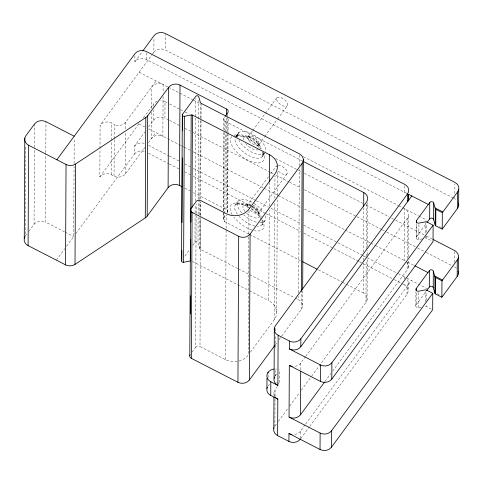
<?xml version="1.0" encoding="UTF-8"?>
<svg xmlns="http://www.w3.org/2000/svg" width="483" height="483" viewBox="0 0 483 483"><rect width="100%" height="100%" fill="white"/><g stroke="black" fill="none" stroke-linecap="round" stroke-linejoin="round"><path stroke-width="0.36" stroke-dasharray="2.42 1.81" d="M25.84 147.043L25.37 236.084L27.108 233.73M28.841 231.375L34.045 224.305L34.444 148.094M34.45 147.339L34.571 123.944M64.493 231.846L45.444 222.047L45.8 153.383M45.807 152.628L45.97 121.692M66.576 246.239L73.688 236.573L74.056 166.4M74.074 163.381L74.201 139.231M144.858 147.49L125.459 173.838A8.289 6.919 0.3 0 1 114.06 176.096L111.235 174.641A8.289 6.919 0.3 0 0 99.836 176.899L99.981 149.187M99.987 148.438L100.108 125.218L152.085 54.627M111.235 174.641L111.41 140.939M111.416 140.191L111.507 122.96A8.289 6.919 0.3 0 0 100.108 125.218M114.06 176.096L114.248 139.394M114.254 138.645L114.326 124.415L111.507 122.96M125.459 173.838L125.677 131.895M125.689 128.901L125.725 122.157L156.081 80.933M75.922 233.543L134.395 154.131L134.437 146.21L145.027 131.829M406.674 193.327L146.277 59.427A8.289 6.919 0.3 0 0 134.884 61.685L134.914 55.207M146.277 59.427L146.319 52.23M151.614 112.291L151.475 138.506A8.289 6.919 0.3 0 1 162.874 136.248L163.079 96.552M151.632 108.542L151.747 86.825A8.289 6.919 0.3 0 1 163.139 84.567L163.097 92.808M148.601 126.975L153.516 120.303L153.57 109.852M153.594 106.115L153.606 103.881A8.289 6.919 0.3 0 1 157.126 101.249M152.531 54.018L153.872 52.2L153.95 38.012M168.935 120.11L164.914 118.045L165.005 101.623A8.289 6.919 0.3 0 0 160.428 100.591M453.477 198.133L165.271 49.942L165.355 34.263M192.759 245.316L194.957 242.339L195.096 214.965M195.108 212.858L195.15 204.436M195.174 200.928L195.706 98.466M191.968 352.167L195.44 347.452L196.14 214.108M196.14 213.408L196.189 204.285M237.66 268.494L200.36 249.313A1.66 1.383 0.3 0 1 199.612 248.455L197.982 242.744L198.127 214.905M198.127 214.15L198.205 199.853M198.205 199.099L198.724 100.53M199.612 248.455L199.775 217.573M199.793 214.766L199.865 200.028M199.871 199.328L200.294 118.619M200.3 117.918L200.367 104.582M200.36 249.313L200.53 216.203M200.536 215.454L200.608 201.906M200.62 198.899L201.043 119.138M201.043 118.383L201.121 103.338M248.836 236.972L248.22 355.108A16.573 13.838 0.3 0 1 225.422 359.624L199.998 346.553L200.668 218.823M200.686 215.309L200.759 201.979M223.285 218.89L223.327 211.512M223.327 210.775L223.738 132.553M223.756 129.601L223.81 118.534M248.89 234.11L224.818 221.733A3.315 2.765 0.3 0 1 223.726 217.924L223.756 211.886M223.762 211.131L224.178 131.147M224.184 130.392L224.251 117.562A3.315 2.765 0.3 0 0 225.344 121.372L225.283 132.692M224.818 221.733L224.855 214.186M224.861 213.432L225.277 133.447M227.698 116.626L227.197 213.214A3.315 2.765 0.3 0 0 226.104 209.405L226.497 133.948M226.503 133.193L226.581 118.1M225.422 359.624L226.177 215.05M227.704 115.872L227.722 112.853M227.638 212.242L228.042 134.757M228.042 134.02L228.127 118.522M248.854 233.959L248.98 209.133M268.071 377.41L268.089 373.993M250.423 352.113L274.235 319.776A16.573 13.838 0.3 0 0 268.783 300.734L269.254 210.437M269.279 205.927L269.405 182.598M274.235 319.776L274.851 202.57M274.869 198.362L274.99 175.903M273.97 395.529L273.988 392.021M274.537 426.634A8.289 6.919 0.3 0 1 274.899 426.091L275.038 399.278M275.056 396.301L275.087 389.6L277.26 386.654M274.803 376.456A8.289 6.919 0.3 0 1 275.159 375.913L275.189 370.666M275.31 347.452L275.376 334.719M275.395 330.976L275.419 327.233M276.681 312.145L277.272 199.28M277.29 195.512L277.417 171.435M281.8 335.945L301.368 309.374A8.289 6.919 0.3 0 0 298.645 299.852L298.663 296.345M298.681 292.831L299.327 169.316M299.345 165.802L299.4 155.278M300.323 438.443L300.366 431.247L305.274 424.581M300.686 369.887L300.722 363.144L305.184 357.082M301.368 309.374L301.464 291.309M302.587 305.558L302.666 290.585M311.529 376.348L365.957 302.424A8.289 6.919 0.3 0 0 363.234 292.903L363.385 263.476M363.403 260.458L363.427 255.93M363.445 252.156L363.681 207.636M365.957 302.424L366.18 260.168M366.199 256.395L366.217 252.621M366.241 248.848L366.482 202.818M367.056 300.003L367.273 258.677M367.297 254.988L367.315 250.562M367.34 246.867L367.569 202.594M309.694 426.435L406.994 294.298A8.289 6.919 0.3 0 0 404.265 284.777L404.277 282.615M404.295 279.017L404.307 276.862A8.289 6.919 0.3 0 1 404.923 277.212M405.014 260.79A8.289 6.919 0.3 0 0 404.392 260.44L404.663 208.759A8.289 6.919 0.3 0 1 407.392 218.28L407.181 258.725M404.784 185.858L404.748 192.337A8.289 6.919 0.3 0 1 406.529 193.562M406.994 294.298L407.036 286.383A8.289 6.919 0.3 0 0 407.066 279.186M332.582 371.179L407.121 269.955L407.163 261.72M408.22 267.534L408.256 260.355M408.274 256.769L408.491 215.853M415.833 305.944L415.911 291.762M416.189 237.841L416.268 223.659M421.224 307.091L418.489 307.629A2.155 1.799 0.3 0 1 416.243 306.934A2.155 1.799 0.3 0 1 416.153 304.936L416.219 292.245M422.263 238.85L418.846 239.526A2.155 1.799 0.3 0 1 416.6 238.831A2.155 1.799 0.3 0 1 416.509 236.833L416.575 224.142M418.489 307.629L418.568 292.233M418.846 239.526L418.924 224.13M425.354 301.797L425.408 291.346M425.692 236.682L425.686 238.173A1.159 0.966 0.3 0 1 426.561 238.294L431.742 240.957M425.71 232.945L425.765 222.5M431.385 309.06L426.205 306.397L426.217 304.344M426.235 300.233L426.278 292.022M426.561 238.294L426.574 236.241M426.592 232.13L426.634 223.919M454.485 262.45L454.545 250.502M454.823 197.33L454.817 198.821A8.289 6.919 0.3 0 1 456.592 200.053M454.841 193.598L454.895 183.896M408.256 282.567L408.213 290.482M264.539 153.57L262.366 156.89L262.83 155.254L262.867 156.395L261.973 152.048M134.884 61.685L142.346 51.548M99.836 176.899L139.756 122.688M143.33 117.834L153.606 103.881M56.348 260.132L64.794 248.654M148.384 142.696L155.81 132.614M238.065 133.622L235.463 137.154L239.079 132.408L235.909 136.49A16.609 7.813 36.4 0 1 248.522 137.057A16.609 7.813 36.4 0 1 261.877 149.06M252.331 131.05L247.435 137.287L248.715 136.713L247.682 136.991L249.789 137.166L249.035 136.93L251.885 138.029L254.728 139.859L257.131 142.141L256.841 141.706L258.737 144.526L258.725 145.637L258.236 143.783L258.737 144.526L258.23 145.733L264.31 137.039M252.778 130.446L276.844 97.729M184.868 256.038L189.692 249.482M223.726 217.924L225.893 214.977M268.463 176.736L247.079 205.39L248.353 204.816L247.326 205.094L249.82 205.474M270.691 173.711L276.487 165.832A6.629 3.115 36.4 0 0 276.475 168.519M265.052 220.477L262.009 224.993L262.474 223.357L262.511 224.498L261.617 220.145M275.129 345.007L276.91 342.592M279.132 339.573L281.354 336.548M275.159 375.913L277.031 373.371M305.63 356.478L407.392 218.28M274.899 426.091L276.632 423.736M278.365 421.381L287.904 408.425M289.667 406.034L299.484 392.703M301.265 390.282L311.082 376.951M416.509 236.833L426.513 223.249M324.999 381.485L330.801 373.607M305.721 423.971L411.371 280.49M300.77 438.558L309.247 427.038M416.153 304.936L426.157 291.352M264.75 136.435L277.151 119.627M277.592 119.029L287.337 105.819A6.629 3.115 36.4 0 0 281.281 97.741A6.629 3.115 36.4 0 0 277.653 101.762A6.629 3.115 36.4 0 0 287.337 105.819M286.98 173.922L257.874 213.836L258.327 212.617L258.363 213.74L257.88 211.886L258.381 212.629L256.485 209.809L256.775 210.244L252.096 206.495M237.708 201.725L235.306 204.768L236.736 204.013L235.65 204.309L237.57 203.953L242.381 204.544L241.663 204.315L244.815 205.408L249.983 208.155M235.909 136.49L236.477 135.946L235.662 136.665M236.139 136.411L237.926 135.85L242.738 136.441L242.019 136.212C248.811 138.271 254.849 142.515 259.407 147.925M139.134 72.221L167.836 86.982M168.507 87.326L179.241 92.845M179.917 93.189L192.663 99.746M193.333 100.09L200.04 103.537M303.36 156.667L397.956 205.305M398.626 205.649L401.983 207.376M402.653 207.72L418.338 215.786M418.996 216.124L426.93 220.206M439.542 226.69L441.498 227.698M225.344 121.372L302.237 160.911M165.005 101.623L169.026 103.688M169.696 104.032L179.748 109.2M180.419 109.544L184.44 111.615M185.11 111.959L189.131 114.03M275.594 158.484L297.709 169.859M298.379 170.203L301.06 171.58M304.411 173.306L362.721 203.289M366.072 205.009L388.863 216.728M391.544 218.111L394.895 219.831M395.565 220.176L425.728 235.686M426.398 236.03L432.43 239.133M169.605 120.454L181.004 126.317M185.025 128.381L190.387 131.141M193.067 132.517L270.142 172.153M270.812 172.497L273.493 173.874M276.173 175.251L288.912 181.801M289.583 182.145L300.975 188.002M304.326 189.728L381.401 229.359M382.071 229.703L386.098 231.774M386.768 232.118L416.926 247.628M417.596 247.972L425.638 252.108M426.308 252.452L453.12 266.236M138.863 123.902L144.725 126.92M148.637 128.931L180.986 145.564M181.656 145.908L183.667 146.941M184.343 147.285L190.38 150.388M193.061 151.771L263.507 187.996M264.177 188.34L277.592 195.235M278.268 195.585L301.078 207.31M304.429 209.036L344.687 229.733M345.357 230.077L370.177 242.846M370.847 243.191L374.874 245.261M375.545 245.606L404.392 260.44M407.604 262.088L414.1 265.427M148.516 145.335L168.603 155.659M169.273 156.003L179.99 161.515M184.675 163.924L190.03 166.677M193.381 168.398L255.652 200.421M256.322 200.765L268.379 206.966M271.054 208.342L300.517 223.49M303.867 225.211L337.345 242.43M338.015 242.774L362.793 255.513M363.464 255.857L397.612 273.414M398.282 273.758L406.233 277.852M406.873 278.178L427.896 288.991M437.236 293.791L439.186 294.793M148.474 153.25L168.561 163.58M169.231 163.924L179.948 169.43M184.633 171.839L189.988 174.598M193.339 176.319L251.595 206.271M252.265 206.615L265.656 213.504M266.326 213.848L300.474 231.405M303.825 233.132L333.288 248.28M333.958 248.624L358.73 261.363M359.4 261.708L362.751 263.428M363.421 263.772L393.554 279.271M394.225 279.615L402.254 283.744M402.925 284.089L404.265 284.777M184.82 188.177L190.151 190.918M193.478 192.626L226.104 209.405M249.56 234.454L300.378 260.585M318.43 269.87L341.837 281.903M342.501 282.247L345.846 283.962M346.516 284.306L363.234 292.903M238.33 268.838L294.624 297.782M295.294 298.126L298.645 299.852M192.337 261.424L248.799 290.458M249.463 290.802L268.783 300.734M65.151 232.184L73.688 236.573M251.269 208.946L256.847 213.583L259.051 216.028L261.309 219.578M195.44 347.452A3.315 2.765 0.3 0 1 199.998 346.553M194.957 242.339A1.66 1.383 0.3 0 1 197.982 242.744M264.702 153.316A16.609 7.813 36.4 0 1 251.957 152.278A16.609 7.813 36.4 0 1 238.952 140.39M237.757 137.287A16.609 7.813 36.4 0 1 251.746 133.833A16.609 7.813 36.4 0 1 265.71 151.608M278.19 165.21A6.629 3.115 36.4 0 1 286.008 169.672A6.629 3.115 36.4 0 1 285.574 174.526A6.629 3.115 36.4 0 1 277.725 170.402M253.134 205.094A6.629 3.115 36.4 0 1 258.532 212.562A6.629 3.115 36.4 0 1 250.043 210.244M248.147 207.944A6.629 3.115 36.4 0 1 251.16 204.309M34.045 224.305A8.289 6.919 0.3 0 1 45.444 222.047M268.029 385.965A8.289 6.919 0.3 0 1 269.496 384.486M276.524 382.784A8.289 6.919 0.3 0 1 279.428 383.707L279.5 370.02A8.289 6.919 0.3 0 0 278.848 369.718M275.056 396.791A8.289 6.919 0.3 0 1 275.087 389.6M275.769 369.012A8.289 6.919 0.3 0 1 276.596 369.097M153.872 52.2A8.289 6.919 0.3 0 1 165.271 49.942M153.516 120.303A8.289 6.919 0.3 0 1 164.914 118.045M454.461 266.924A8.289 6.919 0.3 0 1 456.236 268.156M134.395 154.131A8.289 6.919 0.3 0 1 145.142 151.571M125.725 122.157A8.289 6.919 0.3 0 1 114.326 124.415M300.722 363.144A8.289 6.919 0.3 0 1 293.048 366.41M406.686 262.184A8.289 6.919 0.3 0 1 407.121 269.955M425.33 306.276A1.159 0.966 0.3 0 1 426.205 306.397M300.366 431.247A8.289 6.919 0.3 0 1 292.692 434.513M134.437 146.21A8.289 6.919 0.3 0 1 145.184 143.65M263.132 152.32A16.609 7.813 36.4 0 1 249.802 156.033A16.609 7.813 36.4 0 1 235.004 138.778M265.089 215.829A16.609 7.813 36.4 0 1 259.83 222.784M256.268 222.204A16.609 7.813 36.4 0 1 243.83 214.989M241.717 212.852A16.609 7.813 36.4 0 1 238.361 200.831A16.609 7.813 36.4 0 1 252.174 202.353M254.106 203.5A16.609 7.813 36.4 0 1 263.476 212.526M262.776 220.423A16.609 7.813 36.4 0 1 257.228 226.316M254.946 226.044A16.609 7.813 36.4 0 1 239.115 216.384M237.419 214.289A16.609 7.813 36.4 0 1 236.314 203.904A16.609 7.813 36.4 0 1 249.572 205.885M251.504 207.032A16.609 7.813 36.4 0 1 261.52 217.163M262.716 151.976A19.924 9.37 36.4 0 1 247.682 160.03A19.924 9.37 36.4 0 1 231.852 136.508M233.911 135.3A19.924 9.37 36.4 0 1 260.579 148.698M258.502 149.766A9.944 4.679 36.4 0 1 245.726 143.789M243.45 139.901A9.944 4.679 36.4 0 1 251.764 137.522A9.944 4.679 36.4 0 1 260.011 148.42M252.615 206.301A9.944 4.679 36.4 0 1 259.311 217.096A9.944 4.679 36.4 0 1 246.777 213.347M244.959 211.391A9.944 4.679 36.4 0 1 243.565 204.979A9.944 4.679 36.4 0 1 250.804 205.329M262.36 220.079A19.924 9.37 36.4 0 1 254.378 230.663M252.084 230.071A19.924 9.37 36.4 0 1 233.863 217.175M232.094 214.549A19.924 9.37 36.4 0 1 232.951 203.639A19.924 9.37 36.4 0 1 248.86 206.984M251.414 208.596A19.924 9.37 36.4 0 1 260.711 217.459M249.101 140.722A6.629 3.115 36.4 0 0 258.761 144.64A6.629 3.115 36.4 0 0 252.555 136.562A6.629 3.115 36.4 0 0 249.101 140.722"/><path stroke-width="0.72" d="M24.271 238.505L24.796 138.144M225.12 116.385L227.722 112.853A3.315 2.765 0.3 0 0 226.63 109.043L180.02 85.074A8.289 6.919 0.3 0 0 168.621 87.332L168.096 187.694L147.182 216.1A8.289 6.919 0.3 0 1 145.274 217.893L75.016 264.382A8.289 6.919 0.3 0 1 65.525 264.847L28.099 245.606L28.624 145.244A8.289 6.919 0.3 0 1 25.895 135.723L34.571 123.944A8.289 6.919 0.3 0 1 45.97 121.692L74.213 136.212M65.525 264.847L66.05 164.492L28.624 145.244M75.016 264.382L75.541 164.027L145.8 117.538A8.289 6.919 0.3 0 0 147.707 115.745L168.621 87.332M145.274 217.893L145.8 117.538M147.182 216.1L147.707 115.745M182.157 186.806L179.495 185.436L180.02 85.074M181.554 260.983L182.32 115.002M181.85 250.423L181.795 260.204A1.66 1.383 0.3 0 0 183.594 262.275L190.435 260.923L190.544 239.852M181.994 222.585L182.333 157.869M182.477 130.778L182.562 114.23L195.718 96.358A1.66 1.383 0.3 0 1 198.742 96.763L200.379 102.474A1.66 1.383 0.3 0 0 201.121 103.338L299.406 153.872A8.289 6.919 0.3 0 1 302.135 163.393L301.464 291.309M183.594 262.275L184.361 116.3A1.66 1.383 0.3 0 1 182.562 114.23M189.795 355.488L190.562 209.513M190.688 212.768L191.196 114.948A1.66 1.383 0.3 0 1 192.451 115.111L269.55 154.759A16.573 13.838 0.3 0 1 275.002 173.795L248.98 209.133A16.573 13.838 0.3 0 1 226.189 213.649L200.765 200.572A3.315 2.765 0.3 0 0 196.207 201.477L191.002 208.541L190.93 222.089M190.447 313.89L190.544 295.831M191.968 207.756L192.451 115.111M274.682 345.611L249.337 380.036A8.289 6.919 0.3 0 1 237.938 382.295L191.328 358.332L192.089 212.351A3.315 2.765 0.3 0 1 191.002 208.541M226.599 115.081L226.63 109.043M237.938 382.295L238.699 236.32L192.089 212.351M249.337 380.036L250.097 234.062L302.135 163.393M266.93 388.386L266.978 378.123M268.095 373.136L268.101 372.278M269.405 181.843L269.55 154.759M300.323 439.162A8.289 6.919 0.3 0 1 288.925 441.42L277.622 435.612L277.816 399.115L270.752 395.486L270.824 381.799A8.289 6.919 0.3 0 1 267.057 374.458A8.289 6.919 0.3 0 1 274.078 369.048M273.801 428.512L273.964 396.929M274.06 378.334L274.326 328.156M270.824 381.799L277.888 385.434L278.148 335.25A8.289 6.919 0.3 0 1 275.425 325.729L366.482 202.063A8.289 6.919 0.3 0 0 363.759 192.542L302.907 161.256M288.925 441.42L288.967 433.505A8.289 6.919 0.3 0 0 291.871 434.428M458.186 271.217A8.289 6.919 0.3 0 1 457.184 276.445L441.873 297.238L435.4 293.912A1.159 0.966 0.3 0 1 434.875 293.308L434.96 276.886L433.329 271.174A2.155 1.799 0.3 0 0 431.573 269.816A2.155 1.799 0.3 0 0 429.393 270.643L416.237 288.514A2.155 1.799 0.3 0 0 416.328 290.512A2.155 1.799 0.3 0 0 418.574 291.207L425.414 289.854A1.159 0.966 0.3 0 1 426.29 289.969L432.768 293.302L331.525 430.8A8.289 6.919 0.3 0 1 320.126 433.058L289.051 417.083L289.323 365.402A8.289 6.919 0.3 0 0 292.227 366.325M458.542 203.114A8.289 6.919 0.3 0 1 457.54 208.342L442.229 229.135L435.757 225.809A1.159 0.966 0.3 0 1 435.231 225.205L435.322 208.783L433.686 203.071A2.155 1.799 0.3 0 0 431.929 201.713A2.155 1.799 0.3 0 0 429.749 202.54L416.594 220.411A2.155 1.799 0.3 0 0 416.684 222.409A2.155 1.799 0.3 0 0 418.93 223.104L425.771 221.751A1.159 0.966 0.3 0 1 426.646 221.866L433.124 225.199L331.881 362.697A8.289 6.919 0.3 0 1 320.483 364.955L289.408 348.98L289.45 341.064L278.148 335.25M289.051 417.083A8.289 6.919 0.3 0 0 300.45 414.825L300.68 371.385M289.408 348.98A8.289 6.919 0.3 0 0 300.806 346.722L300.849 338.806L407.519 193.937A8.289 6.919 0.3 0 0 404.79 184.415L146.319 51.512A8.289 6.919 0.3 0 0 134.92 53.77L56.873 159.77M302.678 289.088L303.354 159.577M432.768 293.302L432.683 309.724L331.435 447.222A8.289 6.919 0.3 0 1 320.036 449.48L320.126 433.058M433.124 225.199L433.04 241.621L331.791 379.119A8.289 6.919 0.3 0 1 320.392 381.377L320.483 364.955M331.435 447.222L331.525 430.8M331.791 379.119L331.881 362.697M363.687 206.126L363.759 192.542M407.519 193.937L407.477 201.852A8.289 6.919 0.3 0 0 408.473 196.629M408.6 195.476L408.588 197.45L408.485 194.649L408.696 198.042M416.225 290.754L416.237 288.514M416.581 222.651L416.594 220.411M426.592 290.76L429.309 287.065L429.393 270.643M426.948 222.657L429.665 218.962L429.749 202.54M434.875 293.308L433.239 287.596L433.329 271.174M435.231 225.205L433.595 219.493L433.686 203.071M435.4 293.912L435.485 277.49A1.159 0.966 0.3 0 1 434.96 276.886M435.757 225.809L435.841 209.387A1.159 0.966 0.3 0 1 435.322 208.783M441.873 297.238L441.963 280.816L457.274 260.023A8.289 6.919 0.3 0 0 454.545 250.502L433.1 239.477M442.229 229.135L442.319 212.713L457.63 191.92A8.289 6.919 0.3 0 0 454.901 182.399L165.361 33.52A8.289 6.919 0.3 0 0 153.962 35.778L142.793 50.944M457.184 276.445L457.274 260.023M457.54 208.342L457.63 191.92M458.289 274.024L458.373 257.602M458.645 205.921L458.729 189.499M300.806 346.722L411.812 195.965M300.45 414.825L324.552 382.095M184.361 116.3L191.196 114.948M408.6 194.317L428.336 204.46M435.074 207.925L442.887 211.94M435.841 209.387L442.319 212.713M414.758 265.771L427.98 272.563M434.718 276.028L442.531 280.043M435.485 277.49L441.963 280.816M302.382 261.617L317.096 269.182M289.323 365.402L320.392 381.377M288.967 433.505L320.036 449.48M191.328 358.332A3.315 2.765 0.3 0 1 190.091 354.739M250.097 234.062A8.289 6.919 0.3 0 1 238.699 236.32M75.541 164.027A8.289 6.919 0.3 0 1 66.05 164.492M28.099 245.606A8.289 6.919 0.3 0 1 25.013 236.628M300.849 338.806A8.289 6.919 0.3 0 1 289.45 341.064M168.096 187.694A8.289 6.919 0.3 0 1 179.495 185.436M277.622 435.612A8.289 6.919 0.3 0 1 273.976 427.853M429.665 218.962A2.155 1.799 0.3 0 1 431.838 218.135A2.155 1.799 0.3 0 1 433.595 219.493M429.309 287.065A2.155 1.799 0.3 0 1 431.482 286.238A2.155 1.799 0.3 0 1 433.239 287.596M270.752 395.486A8.289 6.919 0.3 0 1 267.359 387.1M277.816 399.115A8.289 6.919 0.3 0 1 275.521 397.364M277.888 385.434A8.289 6.919 0.3 0 1 274.489 377.042"/></g></svg>
